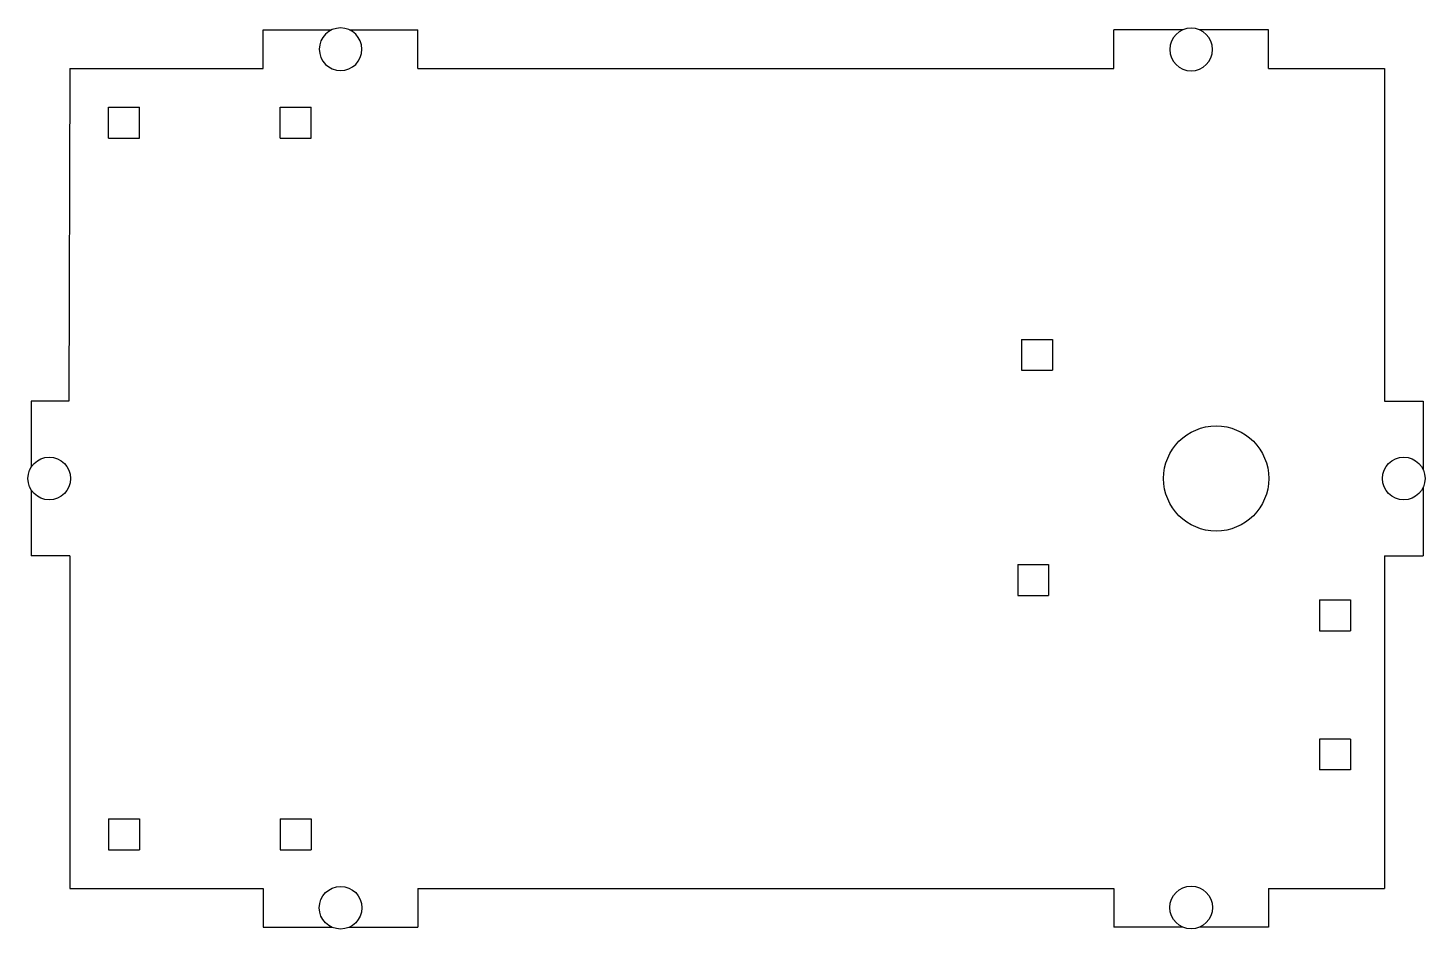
# Model space of a CAD drawing. Extents: x 2 to 6.51, y -1.5 to 1.41.
import ezdxf

# ---------------------------------------------------------------- set-up
doc = ezdxf.new("R2010")
doc.units = 0
doc.layers.add('VISIBLE', color=7, linetype='CONTINUOUS')

msp = doc.modelspace()

# ---------------------------------------------------------------- linework, layer by layer
at = {"layer": 'VISIBLE'}
for p, q in [((2.7588, 1.403), (2.9795, 1.403)), ((2.7588, 1.278), (2.7588, 1.403)), ((3.038, 1.403), (3.2588, 1.403)), ((3.2588, 1.278), (3.2588, 1.403)), ((5.7306, 1.403), (5.5088, 1.403)), ((5.5088, 1.278), (5.5088, 1.403)), ((6.0088, 1.403), (5.7869, 1.403)), ((6.0088, 1.278), (6.0088, 1.403)), ((6.0088, 1.278), (6.0088, 1.403)), ((2.1338, 1.278), (2.1299, 0.203)), ((2.1338, 1.278), (2.7588, 1.278)), ((3.2588, 1.278), (5.5088, 1.278)), ((6.0088, 1.278), (6.3838, 1.278)), ((6.3838, 1.278), (6.3838, 0.203)), ((2.2588, 1.153), (2.3588, 1.153)), ((2.2588, 1.053), (2.2588, 1.153)), ((2.3588, 1.053), (2.3588, 1.153)), ((2.8138, 1.153), (2.9138, 1.153)), ((2.8138, 1.053), (2.8138, 1.153)), ((2.9138, 1.053), (2.9138, 1.153)), ((2.2588, 1.053), (2.3588, 1.053)), ((2.8138, 1.053), (2.9138, 1.053)), ((5.2101, 0.4029), (5.2101, 0.3029)), ((5.2101, 0.4029), (5.3101, 0.4029)), ((5.3101, 0.4029), (5.3101, 0.3029)), ((5.2101, 0.3029), (5.3101, 0.3029)), ((2.1299, 0.203), (2.0088, 0.203)), ((2.0088, 0.203), (2.0088, -0.0098)), ((6.3838, 0.203), (6.5088, 0.203)), ((6.5088, 0.203), (6.5088, -0.0188)), ((2.0088, -0.0842), (2.0088, -0.297)), ((6.5088, -0.0751), (6.5088, -0.297)), ((2.1338, -0.297), (2.0088, -0.297)), ((2.1338, -0.297), (2.1338, -1.372)), ((6.3838, -0.297), (6.3838, -1.372)), ((6.3838, -0.297), (6.5088, -0.297)), ((5.1977, -0.3253), (5.1977, -0.4253)), ((5.1977, -0.3253), (5.2977, -0.3253)), ((5.2977, -0.3253), (5.2977, -0.4253)), ((5.1977, -0.4253), (5.2977, -0.4253)), ((6.1735, -0.4392), (6.1735, -0.5392)), ((6.1735, -0.4392), (6.2735, -0.4392)), ((6.2735, -0.4392), (6.2735, -0.5392)), ((6.1735, -0.5392), (6.2735, -0.5392)), ((6.1735, -0.8892), (6.1735, -0.9892)), ((6.2735, -0.8892), (6.1735, -0.8892)), ((6.2735, -0.8892), (6.2735, -0.9892)), ((6.2735, -0.9892), (6.1735, -0.9892)), ((2.2588, -1.147), (2.2588, -1.247)), ((2.2588, -1.147), (2.3588, -1.147)), ((2.3588, -1.147), (2.3588, -1.247)), ((2.8138, -1.147), (2.9138, -1.147)), ((2.8138, -1.147), (2.8138, -1.247)), ((2.9138, -1.147), (2.9138, -1.247)), ((2.2588, -1.247), (2.3588, -1.247)), ((2.8138, -1.247), (2.9138, -1.247)), ((2.1338, -1.372), (2.7588, -1.372)), ((2.7588, -1.372), (2.7588, -1.497)), ((3.2588, -1.372), (3.2588, -1.497)), ((3.2588, -1.372), (5.5088, -1.372)), ((5.5088, -1.372), (5.5088, -1.497)), ((6.0088, -1.372), (6.3838, -1.372)), ((6.0088, -1.372), (6.0088, -1.497)), ((2.7588, -1.497), (2.9795, -1.497)), ((3.038, -1.497), (3.2588, -1.497)), ((5.7306, -1.497), (5.5088, -1.497)), ((6.0088, -1.497), (5.7869, -1.497))]:
    msp.add_line(p, q, dxfattribs=at)
at = {"layer": 'VISIBLE', "extrusion": (0, 0, -1)}
for centre in [(-3.0088, 1.3405), (-5.7588, 1.34)]:
    msp.add_circle(centre, 0.069, dxfattribs=at)
at = {"layer": 'VISIBLE'}
for centre, radius in [((5.8394, -0.047), 0.17), ((2.0669, -0.047), 0.069), ((6.4458, -0.047), 0.069), ((3.0088, -1.4345), 0.069), ((5.7588, -1.434), 0.069)]:
    msp.add_circle(centre, radius, dxfattribs=at)

doc.saveas('drawing.dxf')
